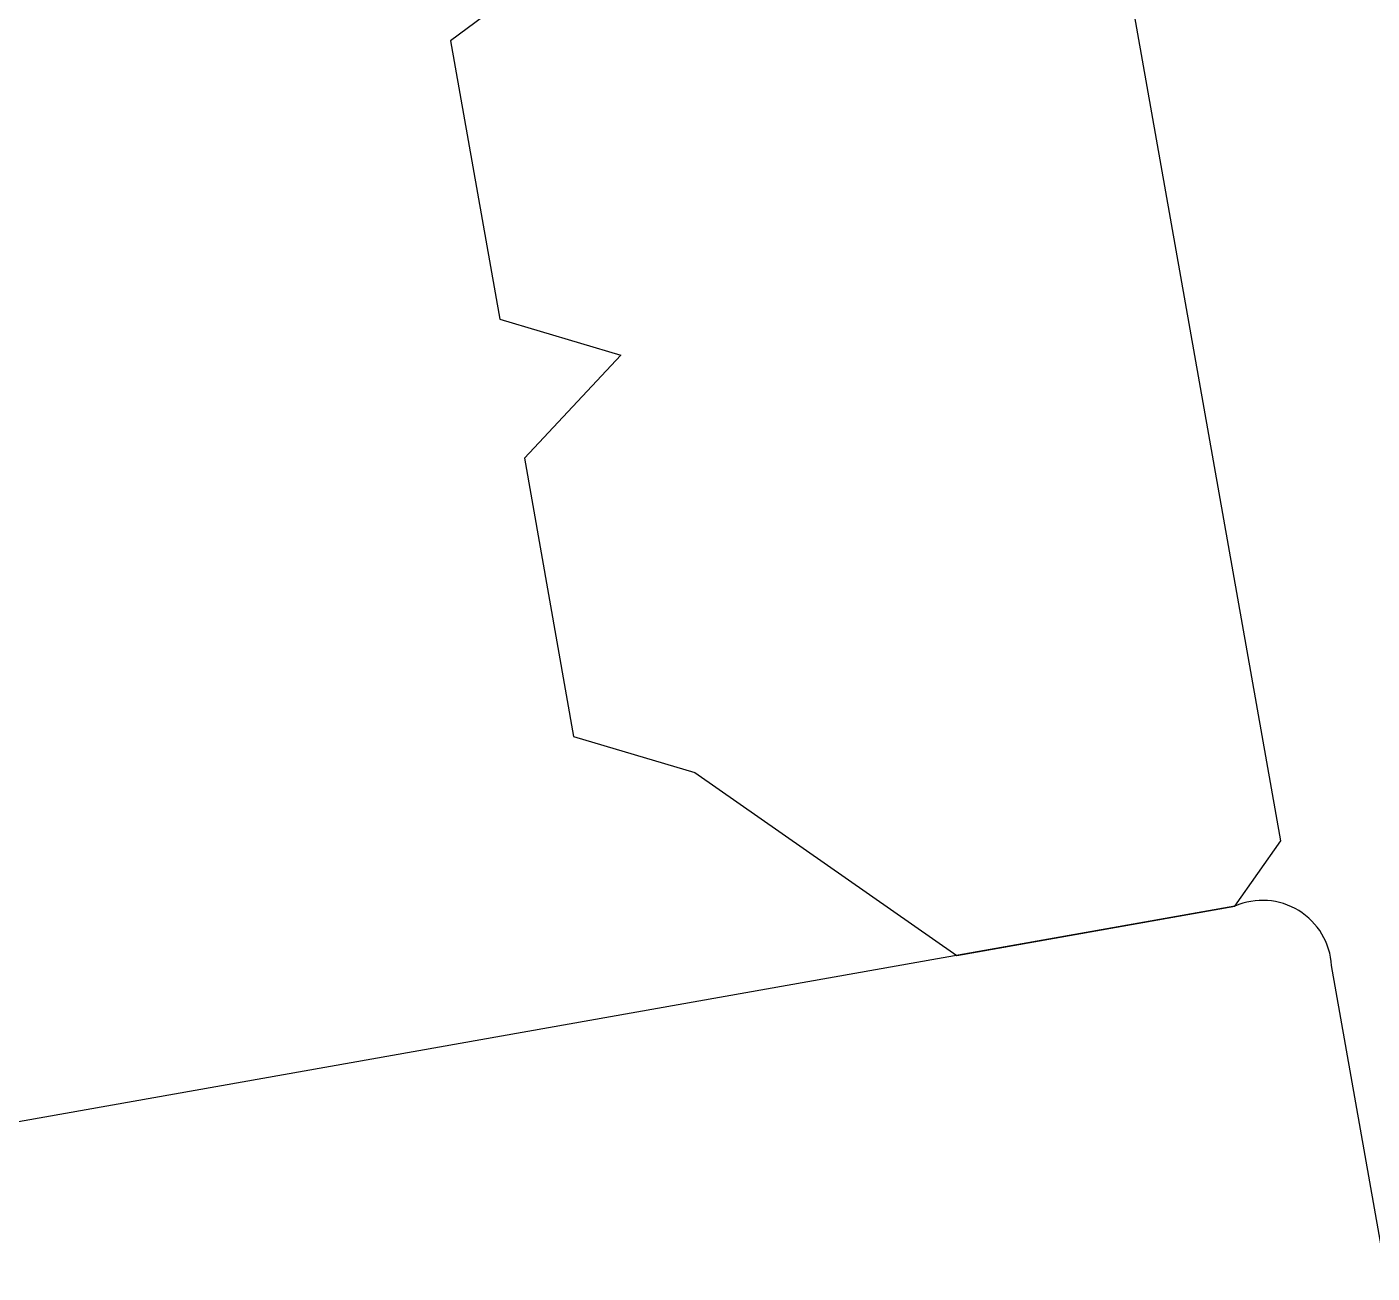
# Model space of a CAD drawing. Header units: millimetres. Extents: x -65527 to 8894748, y -37603 to 223697.
# Drawn here: x -31392.59 to -31386.79, y 101107.51 to 101112.88 of the extents above; entities that cross this region are included whole.
import ezdxf

# ---------------------------------------------------------------- set-up
doc = ezdxf.new("R2010")
doc.units = ezdxf.units.MM
doc.header["$LTSCALE"] = 10
doc.layers.add('Архитектура', color=251, linetype='Continuous')

msp = doc.modelspace()

# ---------------------------------------------------------------- linework, layer by layer
at = {"layer": 'Архитектура', "lineweight": 25, "transparency": 33554684}
msp.add_lwpolyline([(-31390.3289, 101113.1487), (-31390.7666, 101112.8235), (-31390.5538, 101111.623), (-31390.031, 101111.468), (-31390.4475, 101111.0227), (-31390.2347, 101109.8222), (-31389.7119, 101109.6673), (-31388.5813, 101108.8771), (-31387.3808, 101109.0898), (-31387.1832, 101109.3725), (-31392.375, 101138.665)], dxfattribs=at)
msp.add_lwpolyline([(-31390.3289, 101113.1487), (-31390.7666, 101112.8235), (-31390.5538, 101111.623), (-31390.031, 101111.468), (-31390.4475, 101111.0227), (-31390.2347, 101109.8222), (-31389.7119, 101109.6673), (-31388.5813, 101108.8771), (-31387.3808, 101109.0898), (-31387.1832, 101109.3725), (-31392.375, 101138.665)], dxfattribs=at)
msp.add_lwpolyline([(-31390.3289, 101113.1487), (-31390.7666, 101112.8235), (-31390.5538, 101111.623), (-31390.031, 101111.468), (-31390.4475, 101111.0227), (-31390.2347, 101109.8222), (-31389.7119, 101109.6673), (-31388.5813, 101108.8771), (-31387.3808, 101109.0898), (-31387.1832, 101109.3725), (-31392.375, 101138.665)], dxfattribs=at)
msp.add_lwpolyline([(-31390.3289, 101113.1487), (-31390.7666, 101112.8235), (-31390.5538, 101111.623), (-31390.031, 101111.468), (-31390.4475, 101111.0227), (-31390.2347, 101109.8222), (-31389.7119, 101109.6673), (-31388.5813, 101108.8771), (-31387.3808, 101109.0898), (-31387.1832, 101109.3725), (-31392.375, 101138.665)], dxfattribs=at)
msp.add_lwpolyline([(-31390.3289, 101113.1487), (-31390.7666, 101112.8235), (-31390.5538, 101111.623), (-31390.031, 101111.468), (-31390.4475, 101111.0227), (-31390.2347, 101109.8222), (-31389.7119, 101109.6673), (-31388.5813, 101108.8771), (-31387.3808, 101109.0898), (-31387.1832, 101109.3725), (-31392.375, 101138.665)], dxfattribs=at)
msp.add_lwpolyline([(-31390.3289, 101113.1487), (-31390.7666, 101112.8235), (-31390.5538, 101111.623), (-31390.031, 101111.468), (-31390.4475, 101111.0227), (-31390.2347, 101109.8222), (-31389.7119, 101109.6673), (-31388.5813, 101108.8771), (-31387.3808, 101109.0898), (-31387.1832, 101109.3725), (-31392.375, 101138.665)], dxfattribs=at)
msp.add_lwpolyline([(-31390.3289, 101113.1487), (-31390.7666, 101112.8235), (-31390.5538, 101111.623), (-31390.031, 101111.468), (-31390.4475, 101111.0227), (-31390.2347, 101109.8222), (-31389.7119, 101109.6673), (-31388.5813, 101108.8771), (-31387.3808, 101109.0898), (-31387.1832, 101109.3725), (-31392.375, 101138.665)], dxfattribs=at)
msp.add_lwpolyline([(-31390.3289, 101113.1487), (-31390.7666, 101112.8235), (-31390.5538, 101111.623), (-31390.031, 101111.468), (-31390.4475, 101111.0227), (-31390.2347, 101109.8222), (-31389.7119, 101109.6673), (-31388.5813, 101108.8771), (-31387.3808, 101109.0898), (-31387.1832, 101109.3725), (-31392.375, 101138.665)], dxfattribs=at)
msp.add_lwpolyline([(-31390.3289, 101113.1487), (-31390.7666, 101112.8235), (-31390.5538, 101111.623), (-31390.031, 101111.468), (-31390.4475, 101111.0227), (-31390.2347, 101109.8222), (-31389.7119, 101109.6673), (-31388.5813, 101108.8771), (-31387.3808, 101109.0898), (-31387.1832, 101109.3725), (-31392.375, 101138.665)], dxfattribs=at)
msp.add_lwpolyline([(-31390.3289, 101113.1487), (-31390.7666, 101112.8235), (-31390.5538, 101111.623), (-31390.031, 101111.468), (-31390.4475, 101111.0227), (-31390.2347, 101109.8222), (-31389.7119, 101109.6673), (-31388.5813, 101108.8771), (-31387.3808, 101109.0898), (-31387.1832, 101109.3725), (-31392.375, 101138.665)], dxfattribs=at)
msp.add_lwpolyline([(-31390.3289, 101113.1487), (-31390.7666, 101112.8235), (-31390.5538, 101111.623), (-31390.031, 101111.468), (-31390.4475, 101111.0227), (-31390.2347, 101109.8222), (-31389.7119, 101109.6673), (-31388.5813, 101108.8771), (-31387.3808, 101109.0898), (-31387.1832, 101109.3725), (-31392.375, 101138.665)], dxfattribs=at)
msp.add_lwpolyline([(-31390.3289, 101113.1487), (-31390.7666, 101112.8235), (-31390.5538, 101111.623), (-31390.031, 101111.468), (-31390.4475, 101111.0227), (-31390.2347, 101109.8222), (-31389.7119, 101109.6673), (-31388.5813, 101108.8771), (-31387.3808, 101109.0898), (-31387.1832, 101109.3725), (-31392.375, 101138.665)], dxfattribs=at)
msp.add_lwpolyline([(-31390.3289, 101113.1487), (-31390.7666, 101112.8235), (-31390.5538, 101111.623), (-31390.031, 101111.468), (-31390.4475, 101111.0227), (-31390.2347, 101109.8222), (-31389.7119, 101109.6673), (-31388.5813, 101108.8771), (-31387.3808, 101109.0898), (-31387.1832, 101109.3725), (-31392.375, 101138.665)], dxfattribs=at)
msp.add_lwpolyline([(-31390.3289, 101113.1487), (-31390.7666, 101112.8235), (-31390.5538, 101111.623), (-31390.031, 101111.468), (-31390.4475, 101111.0227), (-31390.2347, 101109.8222), (-31389.7119, 101109.6673), (-31388.5813, 101108.8771), (-31387.3808, 101109.0898), (-31387.1832, 101109.3725), (-31392.375, 101138.665)], dxfattribs=at)
msp.add_lwpolyline([(-31390.3289, 101113.1487), (-31390.7666, 101112.8235), (-31390.5538, 101111.623), (-31390.031, 101111.468), (-31390.4475, 101111.0227), (-31390.2347, 101109.8222), (-31389.7119, 101109.6673), (-31388.5813, 101108.8771), (-31387.3808, 101109.0898), (-31387.1832, 101109.3725), (-31392.375, 101138.665)], dxfattribs=at)
msp.add_lwpolyline([(-31390.3289, 101113.1487), (-31390.7666, 101112.8235), (-31390.5538, 101111.623), (-31390.031, 101111.468), (-31390.4475, 101111.0227), (-31390.2347, 101109.8222), (-31389.7119, 101109.6673), (-31388.5813, 101108.8771), (-31387.3808, 101109.0898), (-31387.1832, 101109.3725), (-31392.375, 101138.665)], dxfattribs=at)
msp.add_lwpolyline([(-31390.3289, 101113.1487), (-31390.7666, 101112.8235), (-31390.5538, 101111.623), (-31390.031, 101111.468), (-31390.4475, 101111.0227), (-31390.2347, 101109.8222), (-31389.7119, 101109.6673), (-31388.5813, 101108.8771), (-31387.3808, 101109.0898), (-31387.1832, 101109.3725), (-31392.375, 101138.665)], dxfattribs=at)
msp.add_lwpolyline([(-31390.3289, 101113.1487), (-31390.7666, 101112.8235), (-31390.5538, 101111.623), (-31390.031, 101111.468), (-31390.4475, 101111.0227), (-31390.2347, 101109.8222), (-31389.7119, 101109.6673), (-31388.5813, 101108.8771), (-31387.3808, 101109.0898), (-31387.1832, 101109.3725), (-31392.375, 101138.665)], dxfattribs=at)
msp.add_lwpolyline([(-31390.3289, 101113.1487), (-31390.7666, 101112.8235), (-31390.5538, 101111.623), (-31390.031, 101111.468), (-31390.4475, 101111.0227), (-31390.2347, 101109.8222), (-31389.7119, 101109.6673), (-31388.5813, 101108.8771), (-31387.3808, 101109.0898), (-31387.1832, 101109.3725), (-31392.375, 101138.665)], dxfattribs=at)
msp.add_lwpolyline([(-31390.3289, 101113.1487), (-31390.7666, 101112.8235), (-31390.5538, 101111.623), (-31390.031, 101111.468), (-31390.4475, 101111.0227), (-31390.2347, 101109.8222), (-31389.7119, 101109.6673), (-31388.5813, 101108.8771), (-31387.3808, 101109.0898), (-31387.1832, 101109.3725), (-31392.375, 101138.665)], dxfattribs=at)
msp.add_lwpolyline([(-31390.3289, 101113.1487), (-31390.7666, 101112.8235), (-31390.5538, 101111.623), (-31390.031, 101111.468), (-31390.4475, 101111.0227), (-31390.2347, 101109.8222), (-31389.7119, 101109.6673), (-31388.5813, 101108.8771), (-31387.3808, 101109.0898), (-31387.1832, 101109.3725), (-31392.375, 101138.665)], dxfattribs=at)
msp.add_lwpolyline([(-31390.3289, 101113.1487), (-31390.7666, 101112.8235), (-31390.5538, 101111.623), (-31390.031, 101111.468), (-31390.4475, 101111.0227), (-31390.2347, 101109.8222), (-31389.7119, 101109.6673), (-31388.5813, 101108.8771), (-31387.3808, 101109.0898), (-31387.1832, 101109.3725), (-31392.375, 101138.665)], dxfattribs=at)
msp.add_lwpolyline([(-31390.3289, 101113.1487), (-31390.7666, 101112.8235), (-31390.5538, 101111.623), (-31390.031, 101111.468), (-31390.4475, 101111.0227), (-31390.2347, 101109.8222), (-31389.7119, 101109.6673), (-31388.5813, 101108.8771), (-31387.3808, 101109.0898), (-31387.1832, 101109.3725), (-31392.375, 101138.665)], dxfattribs=at)
msp.add_lwpolyline([(-31390.3289, 101113.1487), (-31390.7666, 101112.8235), (-31390.5538, 101111.623), (-31390.031, 101111.468), (-31390.4475, 101111.0227), (-31390.2347, 101109.8222), (-31389.7119, 101109.6673), (-31388.5813, 101108.8771), (-31387.3808, 101109.0898), (-31387.1832, 101109.3725), (-31392.375, 101138.665)], dxfattribs=at)
msp.add_lwpolyline([(-31390.3289, 101113.1487), (-31390.7666, 101112.8235), (-31390.5538, 101111.623), (-31390.031, 101111.468), (-31390.4475, 101111.0227), (-31390.2347, 101109.8222), (-31389.7119, 101109.6673), (-31388.5813, 101108.8771), (-31387.3808, 101109.0898), (-31387.1832, 101109.3725), (-31392.375, 101138.665)], dxfattribs=at)
msp.add_lwpolyline([(-31390.3289, 101113.1487), (-31390.7666, 101112.8235), (-31390.5538, 101111.623), (-31390.031, 101111.468), (-31390.4475, 101111.0227), (-31390.2347, 101109.8222), (-31389.7119, 101109.6673), (-31388.5813, 101108.8771), (-31387.3808, 101109.0898), (-31387.1832, 101109.3725), (-31392.375, 101138.665)], dxfattribs=at)
msp.add_lwpolyline([(-31390.3289, 101113.1487), (-31390.7666, 101112.8235), (-31390.5538, 101111.623), (-31390.031, 101111.468), (-31390.4475, 101111.0227), (-31390.2347, 101109.8222), (-31389.7119, 101109.6673), (-31388.5813, 101108.8771), (-31387.3808, 101109.0898), (-31387.1832, 101109.3725), (-31392.375, 101138.665)], dxfattribs=at)
msp.add_lwpolyline([(-31390.3289, 101113.1487), (-31390.7666, 101112.8235), (-31390.5538, 101111.623), (-31390.031, 101111.468), (-31390.4475, 101111.0227), (-31390.2347, 101109.8222), (-31389.7119, 101109.6673), (-31388.5813, 101108.8771), (-31387.3808, 101109.0898), (-31387.1832, 101109.3725), (-31392.375, 101138.665)], dxfattribs=at)
msp.add_lwpolyline([(-31390.3289, 101113.1487), (-31390.7666, 101112.8235), (-31390.5538, 101111.623), (-31390.031, 101111.468), (-31390.4475, 101111.0227), (-31390.2347, 101109.8222), (-31389.7119, 101109.6673), (-31388.5813, 101108.8771), (-31387.3808, 101109.0898), (-31387.1832, 101109.3725), (-31392.375, 101138.665)], dxfattribs=at)
msp.add_lwpolyline([(-31390.3289, 101113.1487), (-31390.7666, 101112.8235), (-31390.5538, 101111.623), (-31390.031, 101111.468), (-31390.4475, 101111.0227), (-31390.2347, 101109.8222), (-31389.7119, 101109.6673), (-31388.5813, 101108.8771), (-31387.3808, 101109.0898), (-31387.1832, 101109.3725), (-31392.375, 101138.665)], dxfattribs=at)
msp.add_lwpolyline([(-31390.3289, 101113.1487), (-31390.7666, 101112.8235), (-31390.5538, 101111.623), (-31390.031, 101111.468), (-31390.4475, 101111.0227), (-31390.2347, 101109.8222), (-31389.7119, 101109.6673), (-31388.5813, 101108.8771), (-31387.3808, 101109.0898), (-31387.1832, 101109.3725), (-31392.375, 101138.665)], dxfattribs=at)
msp.add_lwpolyline([(-31390.3289, 101113.1487), (-31390.7666, 101112.8235), (-31390.5538, 101111.623), (-31390.031, 101111.468), (-31390.4475, 101111.0227), (-31390.2347, 101109.8222), (-31389.7119, 101109.6673), (-31388.5813, 101108.8771), (-31387.3808, 101109.0898), (-31387.1832, 101109.3725), (-31392.375, 101138.665)], dxfattribs=at)
msp.add_lwpolyline([(-31390.3289, 101113.1487), (-31390.7666, 101112.8235), (-31390.5538, 101111.623), (-31390.031, 101111.468), (-31390.4475, 101111.0227), (-31390.2347, 101109.8222), (-31389.7119, 101109.6673), (-31388.5813, 101108.8771), (-31387.3808, 101109.0898), (-31387.1832, 101109.3725), (-31392.375, 101138.665)], dxfattribs=at)
msp.add_lwpolyline([(-31390.3289, 101113.1487), (-31390.7666, 101112.8235), (-31390.5538, 101111.623), (-31390.031, 101111.468), (-31390.4475, 101111.0227), (-31390.2347, 101109.8222), (-31389.7119, 101109.6673), (-31388.5813, 101108.8771), (-31387.3808, 101109.0898), (-31387.1832, 101109.3725), (-31392.375, 101138.665)], dxfattribs=at)
msp.add_lwpolyline([(-31390.3289, 101113.1487), (-31390.7666, 101112.8235), (-31390.5538, 101111.623), (-31390.031, 101111.468), (-31390.4475, 101111.0227), (-31390.2347, 101109.8222), (-31389.7119, 101109.6673), (-31388.5813, 101108.8771), (-31387.3808, 101109.0898), (-31387.1832, 101109.3725), (-31392.375, 101138.665)], dxfattribs=at)
msp.add_lwpolyline([(-31390.3289, 101113.1487), (-31390.7666, 101112.8235), (-31390.5538, 101111.623), (-31390.031, 101111.468), (-31390.4475, 101111.0227), (-31390.2347, 101109.8222), (-31389.7119, 101109.6673), (-31388.5813, 101108.8771), (-31387.3808, 101109.0898), (-31387.1832, 101109.3725), (-31392.375, 101138.665)], dxfattribs=at)
msp.add_lwpolyline([(-31390.3289, 101113.1487), (-31390.7666, 101112.8235), (-31390.5538, 101111.623), (-31390.031, 101111.468), (-31390.4475, 101111.0227), (-31390.2347, 101109.8222), (-31389.7119, 101109.6673), (-31388.5813, 101108.8771), (-31387.3808, 101109.0898), (-31387.1832, 101109.3725), (-31392.375, 101138.665)], dxfattribs=at)
msp.add_lwpolyline([(-31390.3289, 101113.1487), (-31390.7666, 101112.8235), (-31390.5538, 101111.623), (-31390.031, 101111.468), (-31390.4475, 101111.0227), (-31390.2347, 101109.8222), (-31389.7119, 101109.6673), (-31388.5813, 101108.8771), (-31387.3808, 101109.0898), (-31387.1832, 101109.3725), (-31392.375, 101138.665)], dxfattribs=at)
msp.add_lwpolyline([(-31390.3289, 101113.1487), (-31390.7666, 101112.8235), (-31390.5538, 101111.623), (-31390.031, 101111.468), (-31390.4475, 101111.0227), (-31390.2347, 101109.8222), (-31389.7119, 101109.6673), (-31388.5813, 101108.8771), (-31387.3808, 101109.0898), (-31387.1832, 101109.3725), (-31392.375, 101138.665)], dxfattribs=at)
msp.add_lwpolyline([(-31390.3289, 101113.1487), (-31390.7666, 101112.8235), (-31390.5538, 101111.623), (-31390.031, 101111.468), (-31390.4475, 101111.0227), (-31390.2347, 101109.8222), (-31389.7119, 101109.6673), (-31388.5813, 101108.8771), (-31387.3808, 101109.0898), (-31387.1832, 101109.3725), (-31392.375, 101138.665)], dxfattribs=at)
msp.add_lwpolyline([(-31390.3289, 101113.1487), (-31390.7666, 101112.8235), (-31390.5538, 101111.623), (-31390.031, 101111.468), (-31390.4475, 101111.0227), (-31390.2347, 101109.8222), (-31389.7119, 101109.6673), (-31388.5813, 101108.8771), (-31387.3808, 101109.0898), (-31387.1832, 101109.3725), (-31392.375, 101138.665)], dxfattribs=at)
msp.add_lwpolyline([(-31390.3289, 101113.1487), (-31390.7666, 101112.8235), (-31390.5538, 101111.623), (-31390.031, 101111.468), (-31390.4475, 101111.0227), (-31390.2347, 101109.8222), (-31389.7119, 101109.6673), (-31388.5813, 101108.8771), (-31387.3808, 101109.0898), (-31387.1832, 101109.3725), (-31392.375, 101138.665)], dxfattribs=at)
msp.add_lwpolyline([(-31390.3289, 101113.1487), (-31390.7666, 101112.8235), (-31390.5538, 101111.623), (-31390.031, 101111.468), (-31390.4475, 101111.0227), (-31390.2347, 101109.8222), (-31389.7119, 101109.6673), (-31388.5813, 101108.8771), (-31387.3808, 101109.0898), (-31387.1832, 101109.3725), (-31392.375, 101138.665)], dxfattribs=at)
msp.add_lwpolyline([(-31390.3289, 101113.1487), (-31390.7666, 101112.8235), (-31390.5538, 101111.623), (-31390.031, 101111.468), (-31390.4475, 101111.0227), (-31390.2347, 101109.8222), (-31389.7119, 101109.6673), (-31388.5813, 101108.8771), (-31387.3808, 101109.0898), (-31387.1832, 101109.3725), (-31392.375, 101138.665)], dxfattribs=at)
msp.add_lwpolyline([(-31390.3289, 101113.1487), (-31390.7666, 101112.8235), (-31390.5538, 101111.623), (-31390.031, 101111.468), (-31390.4475, 101111.0227), (-31390.2347, 101109.8222), (-31389.7119, 101109.6673), (-31388.5813, 101108.8771), (-31387.3808, 101109.0898), (-31387.1832, 101109.3725), (-31392.375, 101138.665)], dxfattribs=at)
msp.add_lwpolyline([(-31390.3289, 101113.1487), (-31390.7666, 101112.8235), (-31390.5538, 101111.623), (-31390.031, 101111.468), (-31390.4475, 101111.0227), (-31390.2347, 101109.8222), (-31389.7119, 101109.6673), (-31388.5813, 101108.8771), (-31387.3808, 101109.0898), (-31387.1832, 101109.3725), (-31392.375, 101138.665)], dxfattribs=at)
msp.add_lwpolyline([(-31390.3289, 101113.1487), (-31390.7666, 101112.8235), (-31390.5538, 101111.623), (-31390.031, 101111.468), (-31390.4475, 101111.0227), (-31390.2347, 101109.8222), (-31389.7119, 101109.6673), (-31388.5813, 101108.8771), (-31387.3808, 101109.0898), (-31387.1832, 101109.3725), (-31392.375, 101138.665)], dxfattribs=at)
msp.add_lwpolyline([(-31390.3289, 101113.1487), (-31390.7666, 101112.8235), (-31390.5538, 101111.623), (-31390.031, 101111.468), (-31390.4475, 101111.0227), (-31390.2347, 101109.8222), (-31389.7119, 101109.6673), (-31388.5813, 101108.8771), (-31387.3808, 101109.0898), (-31387.1832, 101109.3725), (-31392.375, 101138.665)], dxfattribs=at)
msp.add_lwpolyline([(-31390.3289, 101113.1487), (-31390.7666, 101112.8235), (-31390.5538, 101111.623), (-31390.031, 101111.468), (-31390.4475, 101111.0227), (-31390.2347, 101109.8222), (-31389.7119, 101109.6673), (-31388.5813, 101108.8771), (-31387.3808, 101109.0898), (-31387.1832, 101109.3725), (-31392.375, 101138.665)], dxfattribs=at)
msp.add_lwpolyline([(-31390.3289, 101113.1487), (-31390.7666, 101112.8235), (-31390.5538, 101111.623), (-31390.031, 101111.468), (-31390.4475, 101111.0227), (-31390.2347, 101109.8222), (-31389.7119, 101109.6673), (-31388.5813, 101108.8771), (-31387.3808, 101109.0898), (-31387.1832, 101109.3725), (-31392.375, 101138.665)], dxfattribs=at)
msp.add_lwpolyline([(-31390.3289, 101113.1487), (-31390.7666, 101112.8235), (-31390.5538, 101111.623), (-31390.031, 101111.468), (-31390.4475, 101111.0227), (-31390.2347, 101109.8222), (-31389.7119, 101109.6673), (-31388.5813, 101108.8771), (-31387.3808, 101109.0898), (-31387.1832, 101109.3725), (-31392.375, 101138.665)], dxfattribs=at)
msp.add_lwpolyline([(-31390.3289, 101113.1487), (-31390.7666, 101112.8235), (-31390.5538, 101111.623), (-31390.031, 101111.468), (-31390.4475, 101111.0227), (-31390.2347, 101109.8222), (-31389.7119, 101109.6673), (-31388.5813, 101108.8771), (-31387.3808, 101109.0898), (-31387.1832, 101109.3725), (-31392.375, 101138.665)], dxfattribs=at)
msp.add_lwpolyline([(-31390.3289, 101113.1487), (-31390.7666, 101112.8235), (-31390.5538, 101111.623), (-31390.031, 101111.468), (-31390.4475, 101111.0227), (-31390.2347, 101109.8222), (-31389.7119, 101109.6673), (-31388.5813, 101108.8771), (-31387.3808, 101109.0898), (-31387.1832, 101109.3725), (-31392.375, 101138.665)], dxfattribs=at)
msp.add_lwpolyline([(-31390.3289, 101113.1487), (-31390.7666, 101112.8235), (-31390.5538, 101111.623), (-31390.031, 101111.468), (-31390.4475, 101111.0227), (-31390.2347, 101109.8222), (-31389.7119, 101109.6673), (-31388.5813, 101108.8771), (-31387.3808, 101109.0898), (-31387.1832, 101109.3725), (-31392.375, 101138.665)], dxfattribs=at)
msp.add_lwpolyline([(-31390.3289, 101113.1487), (-31390.7666, 101112.8235), (-31390.5538, 101111.623), (-31390.031, 101111.468), (-31390.4475, 101111.0227), (-31390.2347, 101109.8222), (-31389.7119, 101109.6673), (-31388.5813, 101108.8771), (-31387.3808, 101109.0898), (-31387.1832, 101109.3725), (-31392.375, 101138.665)], dxfattribs=at)
msp.add_lwpolyline([(-31390.3289, 101113.1487), (-31390.7666, 101112.8235), (-31390.5538, 101111.623), (-31390.031, 101111.468), (-31390.4475, 101111.0227), (-31390.2347, 101109.8222), (-31389.7119, 101109.6673), (-31388.5813, 101108.8771), (-31387.3808, 101109.0898), (-31387.1832, 101109.3725), (-31392.375, 101138.665)], dxfattribs=at)
msp.add_lwpolyline([(-31390.3289, 101113.1487), (-31390.7666, 101112.8235), (-31390.5538, 101111.623), (-31390.031, 101111.468), (-31390.4475, 101111.0227), (-31390.2347, 101109.8222), (-31389.7119, 101109.6673), (-31388.5813, 101108.8771), (-31387.3808, 101109.0898), (-31387.1832, 101109.3725), (-31392.375, 101138.665)], dxfattribs=at)
msp.add_lwpolyline([(-31390.3289, 101113.1487), (-31390.7666, 101112.8235), (-31390.5538, 101111.623), (-31390.031, 101111.468), (-31390.4475, 101111.0227), (-31390.2347, 101109.8222), (-31389.7119, 101109.6673), (-31388.5813, 101108.8771), (-31387.3808, 101109.0898), (-31387.1832, 101109.3725), (-31392.375, 101138.665)], dxfattribs=at)
msp.add_lwpolyline([(-31390.3289, 101113.1487), (-31390.7666, 101112.8235), (-31390.5538, 101111.623), (-31390.031, 101111.468), (-31390.4475, 101111.0227), (-31390.2347, 101109.8222), (-31389.7119, 101109.6673), (-31388.5813, 101108.8771), (-31387.3808, 101109.0898), (-31387.1832, 101109.3725), (-31392.375, 101138.665)], dxfattribs=at)
msp.add_lwpolyline([(-31390.3289, 101113.1487), (-31390.7666, 101112.8235), (-31390.5538, 101111.623), (-31390.031, 101111.468), (-31390.4475, 101111.0227), (-31390.2347, 101109.8222), (-31389.7119, 101109.6673), (-31388.5813, 101108.8771), (-31387.3808, 101109.0898), (-31387.1832, 101109.3725), (-31392.375, 101138.665)], dxfattribs=at)
msp.add_lwpolyline([(-31390.3289, 101113.1487), (-31390.7666, 101112.8235), (-31390.5538, 101111.623), (-31390.031, 101111.468), (-31390.4475, 101111.0227), (-31390.2347, 101109.8222), (-31389.7119, 101109.6673), (-31388.5813, 101108.8771), (-31387.3808, 101109.0898), (-31387.1832, 101109.3725), (-31392.375, 101138.665)], dxfattribs=at)
msp.add_lwpolyline([(-31390.3289, 101113.1487), (-31390.7666, 101112.8235), (-31390.5538, 101111.623), (-31390.031, 101111.468), (-31390.4475, 101111.0227), (-31390.2347, 101109.8222), (-31389.7119, 101109.6673), (-31388.5813, 101108.8771), (-31387.3808, 101109.0898), (-31387.1832, 101109.3725), (-31392.375, 101138.665)], dxfattribs=at)
msp.add_lwpolyline([(-31390.3289, 101113.1487), (-31390.7666, 101112.8235), (-31390.5538, 101111.623), (-31390.031, 101111.468), (-31390.4475, 101111.0227), (-31390.2347, 101109.8222), (-31389.7119, 101109.6673), (-31388.5813, 101108.8771), (-31387.3808, 101109.0898), (-31387.1832, 101109.3725), (-31392.375, 101138.665)], dxfattribs=at)
msp.add_lwpolyline([(-31390.3289, 101113.1487), (-31390.7666, 101112.8235), (-31390.5538, 101111.623), (-31390.031, 101111.468), (-31390.4475, 101111.0227), (-31390.2347, 101109.8222), (-31389.7119, 101109.6673), (-31388.5813, 101108.8771), (-31387.3808, 101109.0898), (-31387.1832, 101109.3725), (-31392.375, 101138.665)], dxfattribs=at)
msp.add_lwpolyline([(-31390.3289, 101113.1487), (-31390.7666, 101112.8235), (-31390.5538, 101111.623), (-31390.031, 101111.468), (-31390.4475, 101111.0227), (-31390.2347, 101109.8222), (-31389.7119, 101109.6673), (-31388.5813, 101108.8771), (-31387.3808, 101109.0898), (-31387.1832, 101109.3725), (-31392.375, 101138.665)], dxfattribs=at)
msp.add_lwpolyline([(-31390.3289, 101113.1487), (-31390.7666, 101112.8235), (-31390.5538, 101111.623), (-31390.031, 101111.468), (-31390.4475, 101111.0227), (-31390.2347, 101109.8222), (-31389.7119, 101109.6673), (-31388.5813, 101108.8771), (-31387.3808, 101109.0898), (-31387.1832, 101109.3725), (-31392.375, 101138.665)], dxfattribs=at)
msp.add_lwpolyline([(-31390.3289, 101113.1487), (-31390.7666, 101112.8235), (-31390.5538, 101111.623), (-31390.031, 101111.468), (-31390.4475, 101111.0227), (-31390.2347, 101109.8222), (-31389.7119, 101109.6673), (-31388.5813, 101108.8771), (-31387.3808, 101109.0898), (-31387.1832, 101109.3725), (-31392.375, 101138.665)], dxfattribs=at)
msp.add_lwpolyline([(-31390.3289, 101113.1487), (-31390.7666, 101112.8235), (-31390.5538, 101111.623), (-31390.031, 101111.468), (-31390.4475, 101111.0227), (-31390.2347, 101109.8222), (-31389.7119, 101109.6673), (-31388.5813, 101108.8771), (-31387.3808, 101109.0898), (-31387.1832, 101109.3725), (-31392.375, 101138.665)], dxfattribs=at)
msp.add_lwpolyline([(-31390.3289, 101113.1487), (-31390.7666, 101112.8235), (-31390.5538, 101111.623), (-31390.031, 101111.468), (-31390.4475, 101111.0227), (-31390.2347, 101109.8222), (-31389.7119, 101109.6673), (-31388.5813, 101108.8771), (-31387.3808, 101109.0898), (-31387.1832, 101109.3725), (-31392.375, 101138.665)], dxfattribs=at)
msp.add_lwpolyline([(-31390.3289, 101113.1487), (-31390.7666, 101112.8235), (-31390.5538, 101111.623), (-31390.031, 101111.468), (-31390.4475, 101111.0227), (-31390.2347, 101109.8222), (-31389.7119, 101109.6673), (-31388.5813, 101108.8771), (-31387.3808, 101109.0898), (-31387.1832, 101109.3725), (-31392.375, 101138.665)], dxfattribs=at)
msp.add_lwpolyline([(-31390.3289, 101113.1487), (-31390.7666, 101112.8235), (-31390.5538, 101111.623), (-31390.031, 101111.468), (-31390.4475, 101111.0227), (-31390.2347, 101109.8222), (-31389.7119, 101109.6673), (-31388.5813, 101108.8771), (-31387.3808, 101109.0898), (-31387.1832, 101109.3725), (-31392.375, 101138.665)], dxfattribs=at)
msp.add_lwpolyline([(-31390.3289, 101113.1487), (-31390.7666, 101112.8235), (-31390.5538, 101111.623), (-31390.031, 101111.468), (-31390.4475, 101111.0227), (-31390.2347, 101109.8222), (-31389.7119, 101109.6673), (-31388.5813, 101108.8771), (-31387.3808, 101109.0898), (-31387.1832, 101109.3725), (-31392.375, 101138.665)], dxfattribs=at)
msp.add_lwpolyline([(-31390.3289, 101113.1487), (-31390.7666, 101112.8235), (-31390.5538, 101111.623), (-31390.031, 101111.468), (-31390.4475, 101111.0227), (-31390.2347, 101109.8222), (-31389.7119, 101109.6673), (-31388.5813, 101108.8771), (-31387.3808, 101109.0898), (-31387.1832, 101109.3725), (-31392.375, 101138.665)], dxfattribs=at)
msp.add_lwpolyline([(-31390.3289, 101113.1487), (-31390.7666, 101112.8235), (-31390.5538, 101111.623), (-31390.031, 101111.468), (-31390.4475, 101111.0227), (-31390.2347, 101109.8222), (-31389.7119, 101109.6673), (-31388.5813, 101108.8771), (-31387.3808, 101109.0898), (-31387.1832, 101109.3725), (-31392.375, 101138.665)], dxfattribs=at)
msp.add_lwpolyline([(-31390.3289, 101113.1487), (-31390.7666, 101112.8235), (-31390.5538, 101111.623), (-31390.031, 101111.468), (-31390.4475, 101111.0227), (-31390.2347, 101109.8222), (-31389.7119, 101109.6673), (-31388.5813, 101108.8771), (-31387.3808, 101109.0898), (-31387.1832, 101109.3725), (-31392.375, 101138.665)], dxfattribs=at)
msp.add_lwpolyline([(-31390.3289, 101113.1487), (-31390.7666, 101112.8235), (-31390.5538, 101111.623), (-31390.031, 101111.468), (-31390.4475, 101111.0227), (-31390.2347, 101109.8222), (-31389.7119, 101109.6673), (-31388.5813, 101108.8771), (-31387.3808, 101109.0898), (-31387.1832, 101109.3725), (-31392.375, 101138.665)], dxfattribs=at)
msp.add_lwpolyline([(-31390.3289, 101113.1487), (-31390.7666, 101112.8235), (-31390.5538, 101111.623), (-31390.031, 101111.468), (-31390.4475, 101111.0227), (-31390.2347, 101109.8222), (-31389.7119, 101109.6673), (-31388.5813, 101108.8771), (-31387.3808, 101109.0898), (-31387.1832, 101109.3725), (-31392.375, 101138.665)], dxfattribs=at)
msp.add_lwpolyline([(-31390.3289, 101113.1487), (-31390.7666, 101112.8235), (-31390.5538, 101111.623), (-31390.031, 101111.468), (-31390.4475, 101111.0227), (-31390.2347, 101109.8222), (-31389.7119, 101109.6673), (-31388.5813, 101108.8771), (-31387.3808, 101109.0898), (-31387.1832, 101109.3725), (-31392.375, 101138.665)], dxfattribs=at)
msp.add_lwpolyline([(-31390.3289, 101113.1487), (-31390.7666, 101112.8235), (-31390.5538, 101111.623), (-31390.031, 101111.468), (-31390.4475, 101111.0227), (-31390.2347, 101109.8222), (-31389.7119, 101109.6673), (-31388.5813, 101108.8771), (-31387.3808, 101109.0898), (-31387.1832, 101109.3725), (-31392.375, 101138.665)], dxfattribs=at)
msp.add_lwpolyline([(-31390.3289, 101113.1487), (-31390.7666, 101112.8235), (-31390.5538, 101111.623), (-31390.031, 101111.468), (-31390.4475, 101111.0227), (-31390.2347, 101109.8222), (-31389.7119, 101109.6673), (-31388.5813, 101108.8771), (-31387.3808, 101109.0898), (-31387.1832, 101109.3725), (-31392.375, 101138.665)], dxfattribs=at)
msp.add_lwpolyline([(-31390.3289, 101113.1487), (-31390.7666, 101112.8235), (-31390.5538, 101111.623), (-31390.031, 101111.468), (-31390.4475, 101111.0227), (-31390.2347, 101109.8222), (-31389.7119, 101109.6673), (-31388.5813, 101108.8771), (-31387.3808, 101109.0898), (-31387.1832, 101109.3725), (-31392.375, 101138.665)], dxfattribs=at)
msp.add_lwpolyline([(-31390.3289, 101113.1487), (-31390.7666, 101112.8235), (-31390.5538, 101111.623), (-31390.031, 101111.468), (-31390.4475, 101111.0227), (-31390.2347, 101109.8222), (-31389.7119, 101109.6673), (-31388.5813, 101108.8771), (-31387.3808, 101109.0898), (-31387.1832, 101109.3725), (-31392.375, 101138.665)], dxfattribs=at)
msp.add_lwpolyline([(-31390.3289, 101113.1487), (-31390.7666, 101112.8235), (-31390.5538, 101111.623), (-31390.031, 101111.468), (-31390.4475, 101111.0227), (-31390.2347, 101109.8222), (-31389.7119, 101109.6673), (-31388.5813, 101108.8771), (-31387.3808, 101109.0898), (-31387.1832, 101109.3725), (-31392.375, 101138.665)], dxfattribs=at)
msp.add_lwpolyline([(-31390.3289, 101113.1487), (-31390.7666, 101112.8235), (-31390.5538, 101111.623), (-31390.031, 101111.468), (-31390.4475, 101111.0227), (-31390.2347, 101109.8222), (-31389.7119, 101109.6673), (-31388.5813, 101108.8771), (-31387.3808, 101109.0898), (-31387.1832, 101109.3725), (-31392.375, 101138.665)], dxfattribs=at)
msp.add_lwpolyline([(-31381.1795, 101076.1972), (-31386.9639, 101108.8334, 0.523933), (-31387.3808, 101109.0898), (-31388.4612, 101108.8983), (-31395.5442, 101107.643), (-31396.6247, 101107.4515, 0.523933), (-31396.9281, 101107.0674), (-31391.1438, 101074.4312, 0.414326)], format="xyb", dxfattribs=at)
msp.add_lwpolyline([(-31381.1795, 101076.1972), (-31386.9639, 101108.8334, 0.523933), (-31387.3808, 101109.0898), (-31388.4612, 101108.8983), (-31395.5442, 101107.643), (-31396.6247, 101107.4515, 0.523933), (-31396.9281, 101107.0674), (-31391.1438, 101074.4312, 0.414326)], format="xyb", dxfattribs=at)
msp.add_lwpolyline([(-31381.1795, 101076.1972), (-31386.9639, 101108.8334, 0.523933), (-31387.3808, 101109.0898), (-31388.4612, 101108.8983), (-31395.5442, 101107.643), (-31396.6247, 101107.4515, 0.523933), (-31396.9281, 101107.0674), (-31391.1438, 101074.4312, 0.414326)], format="xyb", dxfattribs=at)
msp.add_lwpolyline([(-31381.1795, 101076.1972), (-31386.9639, 101108.8334, 0.523933), (-31387.3808, 101109.0898), (-31388.4612, 101108.8983), (-31395.5442, 101107.643), (-31396.6247, 101107.4515, 0.523933), (-31396.9281, 101107.0674), (-31391.1438, 101074.4312, 0.414326)], format="xyb", dxfattribs=at)
msp.add_lwpolyline([(-31381.1795, 101076.1972), (-31386.9639, 101108.8334, 0.523933), (-31387.3808, 101109.0898), (-31388.4612, 101108.8983), (-31395.5442, 101107.643), (-31396.6247, 101107.4515, 0.523933), (-31396.9281, 101107.0674), (-31391.1438, 101074.4312, 0.414326)], format="xyb", dxfattribs=at)
msp.add_lwpolyline([(-31381.1795, 101076.1972), (-31386.9639, 101108.8334, 0.523933), (-31387.3808, 101109.0898), (-31388.4612, 101108.8983), (-31395.5442, 101107.643), (-31396.6247, 101107.4515, 0.523933), (-31396.9281, 101107.0674), (-31391.1438, 101074.4312, 0.414326)], format="xyb", dxfattribs=at)
msp.add_lwpolyline([(-31381.1795, 101076.1972), (-31386.9639, 101108.8334, 0.523933), (-31387.3808, 101109.0898), (-31388.4612, 101108.8983), (-31395.5442, 101107.643), (-31396.6247, 101107.4515, 0.523933), (-31396.9281, 101107.0674), (-31391.1438, 101074.4312, 0.414326)], format="xyb", dxfattribs=at)
msp.add_lwpolyline([(-31381.1795, 101076.1972), (-31386.9639, 101108.8334, 0.523933), (-31387.3808, 101109.0898), (-31388.4612, 101108.8983), (-31395.5442, 101107.643), (-31396.6247, 101107.4515, 0.523933), (-31396.9281, 101107.0674), (-31391.1438, 101074.4312, 0.414326)], format="xyb", dxfattribs=at)
msp.add_lwpolyline([(-31381.1795, 101076.1972), (-31386.9639, 101108.8334, 0.523933), (-31387.3808, 101109.0898), (-31388.4612, 101108.8983), (-31395.5442, 101107.643), (-31396.6247, 101107.4515, 0.523933), (-31396.9281, 101107.0674), (-31391.1438, 101074.4312, 0.414326)], format="xyb", dxfattribs=at)
msp.add_lwpolyline([(-31381.1795, 101076.1972), (-31386.9639, 101108.8334, 0.523933), (-31387.3808, 101109.0898), (-31388.4612, 101108.8983), (-31395.5442, 101107.643), (-31396.6247, 101107.4515, 0.523933), (-31396.9281, 101107.0674), (-31391.1438, 101074.4312, 0.414326)], format="xyb", dxfattribs=at)
msp.add_lwpolyline([(-31381.1795, 101076.1972), (-31386.9639, 101108.8334, 0.523933), (-31387.3808, 101109.0898), (-31388.4612, 101108.8983), (-31395.5442, 101107.643), (-31396.6247, 101107.4515, 0.523933), (-31396.9281, 101107.0674), (-31391.1438, 101074.4312, 0.414326)], format="xyb", dxfattribs=at)
msp.add_lwpolyline([(-31381.1795, 101076.1972), (-31386.9639, 101108.8334, 0.523933), (-31387.3808, 101109.0898), (-31388.4612, 101108.8983), (-31395.5442, 101107.643), (-31396.6247, 101107.4515, 0.523933), (-31396.9281, 101107.0674), (-31391.1438, 101074.4312, 0.414326)], format="xyb", dxfattribs=at)
msp.add_lwpolyline([(-31381.1795, 101076.1972), (-31386.9639, 101108.8334, 0.523933), (-31387.3808, 101109.0898), (-31388.4612, 101108.8983), (-31395.5442, 101107.643), (-31396.6247, 101107.4515, 0.523933), (-31396.9281, 101107.0674), (-31391.1438, 101074.4312, 0.414326)], format="xyb", dxfattribs=at)
msp.add_lwpolyline([(-31381.1795, 101076.1972), (-31386.9639, 101108.8334, 0.523933), (-31387.3808, 101109.0898), (-31388.4612, 101108.8983), (-31395.5442, 101107.643), (-31396.6247, 101107.4515, 0.523933), (-31396.9281, 101107.0674), (-31391.1438, 101074.4312, 0.414326)], format="xyb", dxfattribs=at)
msp.add_lwpolyline([(-31381.1795, 101076.1972), (-31386.9639, 101108.8334, 0.523933), (-31387.3808, 101109.0898), (-31388.4612, 101108.8983), (-31395.5442, 101107.643), (-31396.6247, 101107.4515, 0.523933), (-31396.9281, 101107.0674), (-31391.1438, 101074.4312, 0.414326)], format="xyb", dxfattribs=at)
msp.add_lwpolyline([(-31381.1795, 101076.1972), (-31386.9639, 101108.8334, 0.523933), (-31387.3808, 101109.0898), (-31388.4612, 101108.8983), (-31395.5442, 101107.643), (-31396.6247, 101107.4515, 0.523933), (-31396.9281, 101107.0674), (-31391.1438, 101074.4312, 0.414326)], format="xyb", dxfattribs=at)
msp.add_lwpolyline([(-31381.1795, 101076.1972), (-31386.9639, 101108.8334, 0.523933), (-31387.3808, 101109.0898), (-31388.4612, 101108.8983), (-31395.5442, 101107.643), (-31396.6247, 101107.4515, 0.523933), (-31396.9281, 101107.0674), (-31391.1438, 101074.4312, 0.414326)], format="xyb", dxfattribs=at)
msp.add_lwpolyline([(-31381.1795, 101076.1972), (-31386.9639, 101108.8334, 0.523933), (-31387.3808, 101109.0898), (-31388.4612, 101108.8983), (-31395.5442, 101107.643), (-31396.6247, 101107.4515, 0.523933), (-31396.9281, 101107.0674), (-31391.1438, 101074.4312, 0.414326)], format="xyb", dxfattribs=at)
msp.add_lwpolyline([(-31381.1795, 101076.1972), (-31386.9639, 101108.8334, 0.523933), (-31387.3808, 101109.0898), (-31388.4612, 101108.8983), (-31395.5442, 101107.643), (-31396.6247, 101107.4515, 0.523933), (-31396.9281, 101107.0674), (-31391.1438, 101074.4312, 0.414326)], format="xyb", dxfattribs=at)
msp.add_lwpolyline([(-31381.1795, 101076.1972), (-31386.9639, 101108.8334, 0.523933), (-31387.3808, 101109.0898), (-31388.4612, 101108.8983), (-31395.5442, 101107.643), (-31396.6247, 101107.4515, 0.523933), (-31396.9281, 101107.0674), (-31391.1438, 101074.4312, 0.414326)], format="xyb", dxfattribs=at)
msp.add_lwpolyline([(-31381.1795, 101076.1972), (-31386.9639, 101108.8334, 0.523933), (-31387.3808, 101109.0898), (-31388.4612, 101108.8983), (-31395.5442, 101107.643), (-31396.6247, 101107.4515, 0.523933), (-31396.9281, 101107.0674), (-31391.1438, 101074.4312, 0.414326)], format="xyb", dxfattribs=at)
msp.add_lwpolyline([(-31381.1795, 101076.1972), (-31386.9639, 101108.8334, 0.523933), (-31387.3808, 101109.0898), (-31388.4612, 101108.8983), (-31395.5442, 101107.643), (-31396.6247, 101107.4515, 0.523933), (-31396.9281, 101107.0674), (-31391.1438, 101074.4312, 0.414326)], format="xyb", dxfattribs=at)
msp.add_lwpolyline([(-31381.1795, 101076.1972), (-31386.9639, 101108.8334, 0.523933), (-31387.3808, 101109.0898), (-31388.4612, 101108.8983), (-31395.5442, 101107.643), (-31396.6247, 101107.4515, 0.523933), (-31396.9281, 101107.0674), (-31391.1438, 101074.4312, 0.414326)], format="xyb", dxfattribs=at)
msp.add_lwpolyline([(-31381.1795, 101076.1972), (-31386.9639, 101108.8334, 0.523933), (-31387.3808, 101109.0898), (-31388.4612, 101108.8983), (-31395.5442, 101107.643), (-31396.6247, 101107.4515, 0.523933), (-31396.9281, 101107.0674), (-31391.1438, 101074.4312, 0.414326)], format="xyb", dxfattribs=at)
msp.add_lwpolyline([(-31381.1795, 101076.1972), (-31386.9639, 101108.8334, 0.523933), (-31387.3808, 101109.0898), (-31388.4612, 101108.8983), (-31395.5442, 101107.643), (-31396.6247, 101107.4515, 0.523933), (-31396.9281, 101107.0674), (-31391.1438, 101074.4312, 0.414326)], format="xyb", dxfattribs=at)
msp.add_lwpolyline([(-31381.1795, 101076.1972), (-31386.9639, 101108.8334, 0.523933), (-31387.3808, 101109.0898), (-31388.4612, 101108.8983), (-31395.5442, 101107.643), (-31396.6247, 101107.4515, 0.523933), (-31396.9281, 101107.0674), (-31391.1438, 101074.4312, 0.414326)], format="xyb", dxfattribs=at)
msp.add_lwpolyline([(-31381.1795, 101076.1972), (-31386.9639, 101108.8334, 0.523933), (-31387.3808, 101109.0898), (-31388.4612, 101108.8983), (-31395.5442, 101107.643), (-31396.6247, 101107.4515, 0.523933), (-31396.9281, 101107.0674), (-31391.1438, 101074.4312, 0.414326)], format="xyb", dxfattribs=at)
msp.add_lwpolyline([(-31381.1795, 101076.1972), (-31386.9639, 101108.8334, 0.523933), (-31387.3808, 101109.0898), (-31388.4612, 101108.8983), (-31395.5442, 101107.643), (-31396.6247, 101107.4515, 0.523933), (-31396.9281, 101107.0674), (-31391.1438, 101074.4312, 0.414326)], format="xyb", dxfattribs=at)
msp.add_lwpolyline([(-31381.1795, 101076.1972), (-31386.9639, 101108.8334, 0.523933), (-31387.3808, 101109.0898), (-31388.4612, 101108.8983), (-31395.5442, 101107.643), (-31396.6247, 101107.4515, 0.523933), (-31396.9281, 101107.0674), (-31391.1438, 101074.4312, 0.414326)], format="xyb", dxfattribs=at)
msp.add_lwpolyline([(-31381.1795, 101076.1972), (-31386.9639, 101108.8334, 0.523933), (-31387.3808, 101109.0898), (-31388.4612, 101108.8983), (-31395.5442, 101107.643), (-31396.6247, 101107.4515, 0.523933), (-31396.9281, 101107.0674), (-31391.1438, 101074.4312, 0.414326)], format="xyb", dxfattribs=at)
msp.add_lwpolyline([(-31381.1795, 101076.1972), (-31386.9639, 101108.8334, 0.523933), (-31387.3808, 101109.0898), (-31388.4612, 101108.8983), (-31395.5442, 101107.643), (-31396.6247, 101107.4515, 0.523933), (-31396.9281, 101107.0674), (-31391.1438, 101074.4312, 0.414326)], format="xyb", dxfattribs=at)
msp.add_lwpolyline([(-31381.1795, 101076.1972), (-31386.9639, 101108.8334, 0.523933), (-31387.3808, 101109.0898), (-31388.4612, 101108.8983), (-31395.5442, 101107.643), (-31396.6247, 101107.4515, 0.523933), (-31396.9281, 101107.0674), (-31391.1438, 101074.4312, 0.414326)], format="xyb", dxfattribs=at)
msp.add_lwpolyline([(-31381.1795, 101076.1972), (-31386.9639, 101108.8334, 0.523933), (-31387.3808, 101109.0898), (-31388.4612, 101108.8983), (-31395.5442, 101107.643), (-31396.6247, 101107.4515, 0.523933), (-31396.9281, 101107.0674), (-31391.1438, 101074.4312, 0.414326)], format="xyb", dxfattribs=at)
msp.add_lwpolyline([(-31381.1795, 101076.1972), (-31386.9639, 101108.8334, 0.523933), (-31387.3808, 101109.0898), (-31388.4612, 101108.8983), (-31395.5442, 101107.643), (-31396.6247, 101107.4515, 0.523933), (-31396.9281, 101107.0674), (-31391.1438, 101074.4312, 0.414326)], format="xyb", dxfattribs=at)
msp.add_lwpolyline([(-31381.1795, 101076.1972), (-31386.9639, 101108.8334, 0.523933), (-31387.3808, 101109.0898), (-31388.4612, 101108.8983), (-31395.5442, 101107.643), (-31396.6247, 101107.4515, 0.523933), (-31396.9281, 101107.0674), (-31391.1438, 101074.4312, 0.414326)], format="xyb", dxfattribs=at)
msp.add_lwpolyline([(-31381.1795, 101076.1972), (-31386.9639, 101108.8334, 0.523933), (-31387.3808, 101109.0898), (-31388.4612, 101108.8983), (-31395.5442, 101107.643), (-31396.6247, 101107.4515, 0.523933), (-31396.9281, 101107.0674), (-31391.1438, 101074.4312, 0.414326)], format="xyb", dxfattribs=at)
msp.add_lwpolyline([(-31381.1795, 101076.1972), (-31386.9639, 101108.8334, 0.523933), (-31387.3808, 101109.0898), (-31388.4612, 101108.8983), (-31395.5442, 101107.643), (-31396.6247, 101107.4515, 0.523933), (-31396.9281, 101107.0674), (-31391.1438, 101074.4312, 0.414326)], format="xyb", dxfattribs=at)
msp.add_lwpolyline([(-31381.1795, 101076.1972), (-31386.9639, 101108.8334, 0.523933), (-31387.3808, 101109.0898), (-31388.4612, 101108.8983), (-31395.5442, 101107.643), (-31396.6247, 101107.4515, 0.523933), (-31396.9281, 101107.0674), (-31391.1438, 101074.4312, 0.414326)], format="xyb", dxfattribs=at)
msp.add_lwpolyline([(-31381.1795, 101076.1972), (-31386.9639, 101108.8334, 0.523933), (-31387.3808, 101109.0898), (-31388.4612, 101108.8983), (-31395.5442, 101107.643), (-31396.6247, 101107.4515, 0.523933), (-31396.9281, 101107.0674), (-31391.1438, 101074.4312, 0.414326)], format="xyb", dxfattribs=at)
msp.add_lwpolyline([(-31381.1795, 101076.1972), (-31386.9639, 101108.8334, 0.523933), (-31387.3808, 101109.0898), (-31388.4612, 101108.8983), (-31395.5442, 101107.643), (-31396.6247, 101107.4515, 0.523933), (-31396.9281, 101107.0674), (-31391.1438, 101074.4312, 0.414326)], format="xyb", dxfattribs=at)
msp.add_lwpolyline([(-31381.1795, 101076.1972), (-31386.9639, 101108.8334, 0.523933), (-31387.3808, 101109.0898), (-31388.4612, 101108.8983), (-31395.5442, 101107.643), (-31396.6247, 101107.4515, 0.523933), (-31396.9281, 101107.0674), (-31391.1438, 101074.4312, 0.414326)], format="xyb", dxfattribs=at)
msp.add_lwpolyline([(-31381.1795, 101076.1972), (-31386.9639, 101108.8334, 0.523933), (-31387.3808, 101109.0898), (-31388.4612, 101108.8983), (-31395.5442, 101107.643), (-31396.6247, 101107.4515, 0.523933), (-31396.9281, 101107.0674), (-31391.1438, 101074.4312, 0.414326)], format="xyb", dxfattribs=at)
msp.add_lwpolyline([(-31381.1795, 101076.1972), (-31386.9639, 101108.8334, 0.523933), (-31387.3808, 101109.0898), (-31388.4612, 101108.8983), (-31395.5442, 101107.643), (-31396.6247, 101107.4515, 0.523933), (-31396.9281, 101107.0674), (-31391.1438, 101074.4312, 0.414326)], format="xyb", dxfattribs=at)
msp.add_lwpolyline([(-31381.1795, 101076.1972), (-31386.9639, 101108.8334, 0.523933), (-31387.3808, 101109.0898), (-31388.4612, 101108.8983), (-31395.5442, 101107.643), (-31396.6247, 101107.4515, 0.523933), (-31396.9281, 101107.0674), (-31391.1438, 101074.4312, 0.414326)], format="xyb", dxfattribs=at)
msp.add_lwpolyline([(-31381.1795, 101076.1972), (-31386.9639, 101108.8334, 0.523933), (-31387.3808, 101109.0898), (-31388.4612, 101108.8983), (-31395.5442, 101107.643), (-31396.6247, 101107.4515, 0.523933), (-31396.9281, 101107.0674), (-31391.1438, 101074.4312, 0.414326)], format="xyb", dxfattribs=at)
msp.add_lwpolyline([(-31381.1795, 101076.1972), (-31386.9639, 101108.8334, 0.523933), (-31387.3808, 101109.0898), (-31388.4612, 101108.8983), (-31395.5442, 101107.643), (-31396.6247, 101107.4515, 0.523933), (-31396.9281, 101107.0674), (-31391.1438, 101074.4312, 0.414326)], format="xyb", dxfattribs=at)
msp.add_lwpolyline([(-31381.1795, 101076.1972), (-31386.9639, 101108.8334, 0.523933), (-31387.3808, 101109.0898), (-31388.4612, 101108.8983), (-31395.5442, 101107.643), (-31396.6247, 101107.4515, 0.523933), (-31396.9281, 101107.0674), (-31391.1438, 101074.4312, 0.414326)], format="xyb", dxfattribs=at)
msp.add_lwpolyline([(-31381.1795, 101076.1972), (-31386.9639, 101108.8334, 0.523933), (-31387.3808, 101109.0898), (-31388.4612, 101108.8983), (-31395.5442, 101107.643), (-31396.6247, 101107.4515, 0.523933), (-31396.9281, 101107.0674), (-31391.1438, 101074.4312, 0.414326)], format="xyb", dxfattribs=at)
msp.add_lwpolyline([(-31381.1795, 101076.1972), (-31386.9639, 101108.8334, 0.523933), (-31387.3808, 101109.0898), (-31388.4612, 101108.8983), (-31395.5442, 101107.643), (-31396.6247, 101107.4515, 0.523933), (-31396.9281, 101107.0674), (-31391.1438, 101074.4312, 0.414326)], format="xyb", dxfattribs=at)
msp.add_lwpolyline([(-31381.1795, 101076.1972), (-31386.9639, 101108.8334, 0.523933), (-31387.3808, 101109.0898), (-31388.4612, 101108.8983), (-31395.5442, 101107.643), (-31396.6247, 101107.4515, 0.523933), (-31396.9281, 101107.0674), (-31391.1438, 101074.4312, 0.414326)], format="xyb", dxfattribs=at)
msp.add_lwpolyline([(-31381.1795, 101076.1972), (-31386.9639, 101108.8334, 0.523933), (-31387.3808, 101109.0898), (-31388.4612, 101108.8983), (-31395.5442, 101107.643), (-31396.6247, 101107.4515, 0.523933), (-31396.9281, 101107.0674), (-31391.1438, 101074.4312, 0.414326)], format="xyb", dxfattribs=at)
msp.add_lwpolyline([(-31381.1795, 101076.1972), (-31386.9639, 101108.8334, 0.523933), (-31387.3808, 101109.0898), (-31388.4612, 101108.8983), (-31395.5442, 101107.643), (-31396.6247, 101107.4515, 0.523933), (-31396.9281, 101107.0674), (-31391.1438, 101074.4312, 0.414326)], format="xyb", dxfattribs=at)
msp.add_lwpolyline([(-31381.1795, 101076.1972), (-31386.9639, 101108.8334, 0.523933), (-31387.3808, 101109.0898), (-31388.4612, 101108.8983), (-31395.5442, 101107.643), (-31396.6247, 101107.4515, 0.523933), (-31396.9281, 101107.0674), (-31391.1438, 101074.4312, 0.414326)], format="xyb", dxfattribs=at)
msp.add_lwpolyline([(-31381.1795, 101076.1972), (-31386.9639, 101108.8334, 0.523933), (-31387.3808, 101109.0898), (-31388.4612, 101108.8983), (-31395.5442, 101107.643), (-31396.6247, 101107.4515, 0.523933), (-31396.9281, 101107.0674), (-31391.1438, 101074.4312, 0.414326)], format="xyb", dxfattribs=at)
msp.add_lwpolyline([(-31381.1795, 101076.1972), (-31386.9639, 101108.8334, 0.523933), (-31387.3808, 101109.0898), (-31388.4612, 101108.8983), (-31395.5442, 101107.643), (-31396.6247, 101107.4515, 0.523933), (-31396.9281, 101107.0674), (-31391.1438, 101074.4312, 0.414326)], format="xyb", dxfattribs=at)
msp.add_lwpolyline([(-31381.1795, 101076.1972), (-31386.9639, 101108.8334, 0.523933), (-31387.3808, 101109.0898), (-31388.4612, 101108.8983), (-31395.5442, 101107.643), (-31396.6247, 101107.4515, 0.523933), (-31396.9281, 101107.0674), (-31391.1438, 101074.4312, 0.414326)], format="xyb", dxfattribs=at)
msp.add_lwpolyline([(-31381.1795, 101076.1972), (-31386.9639, 101108.8334, 0.523933), (-31387.3808, 101109.0898), (-31388.4612, 101108.8983), (-31395.5442, 101107.643), (-31396.6247, 101107.4515, 0.523933), (-31396.9281, 101107.0674), (-31391.1438, 101074.4312, 0.414326)], format="xyb", dxfattribs=at)
msp.add_lwpolyline([(-31381.1795, 101076.1972), (-31386.9639, 101108.8334, 0.523933), (-31387.3808, 101109.0898), (-31388.4612, 101108.8983), (-31395.5442, 101107.643), (-31396.6247, 101107.4515, 0.523933), (-31396.9281, 101107.0674), (-31391.1438, 101074.4312, 0.414326)], format="xyb", dxfattribs=at)
msp.add_lwpolyline([(-31381.1795, 101076.1972), (-31386.9639, 101108.8334, 0.523933), (-31387.3808, 101109.0898), (-31388.4612, 101108.8983), (-31395.5442, 101107.643), (-31396.6247, 101107.4515, 0.523933), (-31396.9281, 101107.0674), (-31391.1438, 101074.4312, 0.414326)], format="xyb", dxfattribs=at)
msp.add_lwpolyline([(-31381.1795, 101076.1972), (-31386.9639, 101108.8334, 0.523933), (-31387.3808, 101109.0898), (-31388.4612, 101108.8983), (-31395.5442, 101107.643), (-31396.6247, 101107.4515, 0.523933), (-31396.9281, 101107.0674), (-31391.1438, 101074.4312, 0.414326)], format="xyb", dxfattribs=at)
msp.add_lwpolyline([(-31381.1795, 101076.1972), (-31386.9639, 101108.8334, 0.523933), (-31387.3808, 101109.0898), (-31388.4612, 101108.8983), (-31395.5442, 101107.643), (-31396.6247, 101107.4515, 0.523933), (-31396.9281, 101107.0674), (-31391.1438, 101074.4312, 0.414326)], format="xyb", dxfattribs=at)
msp.add_lwpolyline([(-31381.1795, 101076.1972), (-31386.9639, 101108.8334, 0.523933), (-31387.3808, 101109.0898), (-31388.4612, 101108.8983), (-31395.5442, 101107.643), (-31396.6247, 101107.4515, 0.523933), (-31396.9281, 101107.0674), (-31391.1438, 101074.4312, 0.414326)], format="xyb", dxfattribs=at)
msp.add_lwpolyline([(-31381.1795, 101076.1972), (-31386.9639, 101108.8334, 0.523933), (-31387.3808, 101109.0898), (-31388.4612, 101108.8983), (-31395.5442, 101107.643), (-31396.6247, 101107.4515, 0.523933), (-31396.9281, 101107.0674), (-31391.1438, 101074.4312, 0.414326)], format="xyb", dxfattribs=at)
msp.add_lwpolyline([(-31381.1795, 101076.1972), (-31386.9639, 101108.8334, 0.523933), (-31387.3808, 101109.0898), (-31388.4612, 101108.8983), (-31395.5442, 101107.643), (-31396.6247, 101107.4515, 0.523933), (-31396.9281, 101107.0674), (-31391.1438, 101074.4312, 0.414326)], format="xyb", dxfattribs=at)
msp.add_lwpolyline([(-31381.1795, 101076.1972), (-31386.9639, 101108.8334, 0.523933), (-31387.3808, 101109.0898), (-31388.4612, 101108.8983), (-31395.5442, 101107.643), (-31396.6247, 101107.4515, 0.523933), (-31396.9281, 101107.0674), (-31391.1438, 101074.4312, 0.414326)], format="xyb", dxfattribs=at)
msp.add_lwpolyline([(-31381.1795, 101076.1972), (-31386.9639, 101108.8334, 0.523933), (-31387.3808, 101109.0898), (-31388.4612, 101108.8983), (-31395.5442, 101107.643), (-31396.6247, 101107.4515, 0.523933), (-31396.9281, 101107.0674), (-31391.1438, 101074.4312, 0.414326)], format="xyb", dxfattribs=at)
msp.add_lwpolyline([(-31381.1795, 101076.1972), (-31386.9639, 101108.8334, 0.523933), (-31387.3808, 101109.0898), (-31388.4612, 101108.8983), (-31395.5442, 101107.643), (-31396.6247, 101107.4515, 0.523933), (-31396.9281, 101107.0674), (-31391.1438, 101074.4312, 0.414326)], format="xyb", dxfattribs=at)
msp.add_lwpolyline([(-31381.1795, 101076.1972), (-31386.9639, 101108.8334, 0.523933), (-31387.3808, 101109.0898), (-31388.4612, 101108.8983), (-31395.5442, 101107.643), (-31396.6247, 101107.4515, 0.523933), (-31396.9281, 101107.0674), (-31391.1438, 101074.4312, 0.414326)], format="xyb", dxfattribs=at)
msp.add_lwpolyline([(-31381.1795, 101076.1972), (-31386.9639, 101108.8334, 0.523933), (-31387.3808, 101109.0898), (-31388.4612, 101108.8983), (-31395.5442, 101107.643), (-31396.6247, 101107.4515, 0.523933), (-31396.9281, 101107.0674), (-31391.1438, 101074.4312, 0.414326)], format="xyb", dxfattribs=at)
msp.add_lwpolyline([(-31381.1795, 101076.1972), (-31386.9639, 101108.8334, 0.523933), (-31387.3808, 101109.0898), (-31388.4612, 101108.8983), (-31395.5442, 101107.643), (-31396.6247, 101107.4515, 0.523933), (-31396.9281, 101107.0674), (-31391.1438, 101074.4312, 0.414326)], format="xyb", dxfattribs=at)
msp.add_lwpolyline([(-31381.1795, 101076.1972), (-31386.9639, 101108.8334, 0.523933), (-31387.3808, 101109.0898), (-31388.4612, 101108.8983), (-31395.5442, 101107.643), (-31396.6247, 101107.4515, 0.523933), (-31396.9281, 101107.0674), (-31391.1438, 101074.4312, 0.414326)], format="xyb", dxfattribs=at)
msp.add_lwpolyline([(-31381.1795, 101076.1972), (-31386.9639, 101108.8334, 0.523933), (-31387.3808, 101109.0898), (-31388.4612, 101108.8983), (-31395.5442, 101107.643), (-31396.6247, 101107.4515, 0.523933), (-31396.9281, 101107.0674), (-31391.1438, 101074.4312, 0.414326)], format="xyb", dxfattribs=at)
msp.add_lwpolyline([(-31381.1795, 101076.1972), (-31386.9639, 101108.8334, 0.523933), (-31387.3808, 101109.0898), (-31388.4612, 101108.8983), (-31395.5442, 101107.643), (-31396.6247, 101107.4515, 0.523933), (-31396.9281, 101107.0674), (-31391.1438, 101074.4312, 0.414326)], format="xyb", dxfattribs=at)
msp.add_lwpolyline([(-31381.1795, 101076.1972), (-31386.9639, 101108.8334, 0.523933), (-31387.3808, 101109.0898), (-31388.4612, 101108.8983), (-31395.5442, 101107.643), (-31396.6247, 101107.4515, 0.523933), (-31396.9281, 101107.0674), (-31391.1438, 101074.4312, 0.414326)], format="xyb", dxfattribs=at)
msp.add_lwpolyline([(-31381.1795, 101076.1972), (-31386.9639, 101108.8334, 0.523933), (-31387.3808, 101109.0898), (-31388.4612, 101108.8983), (-31395.5442, 101107.643), (-31396.6247, 101107.4515, 0.523933), (-31396.9281, 101107.0674), (-31391.1438, 101074.4312, 0.414326)], format="xyb", dxfattribs=at)
msp.add_lwpolyline([(-31381.1795, 101076.1972), (-31386.9639, 101108.8334, 0.523933), (-31387.3808, 101109.0898), (-31388.4612, 101108.8983), (-31395.5442, 101107.643), (-31396.6247, 101107.4515, 0.523933), (-31396.9281, 101107.0674), (-31391.1438, 101074.4312, 0.414326)], format="xyb", dxfattribs=at)
msp.add_lwpolyline([(-31381.1795, 101076.1972), (-31386.9639, 101108.8334, 0.523933), (-31387.3808, 101109.0898), (-31388.4612, 101108.8983), (-31395.5442, 101107.643), (-31396.6247, 101107.4515, 0.523933), (-31396.9281, 101107.0674), (-31391.1438, 101074.4312, 0.414326)], format="xyb", dxfattribs=at)
msp.add_lwpolyline([(-31381.1795, 101076.1972), (-31386.9639, 101108.8334, 0.523933), (-31387.3808, 101109.0898), (-31388.4612, 101108.8983), (-31395.5442, 101107.643), (-31396.6247, 101107.4515, 0.523933), (-31396.9281, 101107.0674), (-31391.1438, 101074.4312, 0.414326)], format="xyb", dxfattribs=at)
msp.add_lwpolyline([(-31381.1795, 101076.1972), (-31386.9639, 101108.8334, 0.523933), (-31387.3808, 101109.0898), (-31388.4612, 101108.8983), (-31395.5442, 101107.643), (-31396.6247, 101107.4515, 0.523933), (-31396.9281, 101107.0674), (-31391.1438, 101074.4312, 0.414326)], format="xyb", dxfattribs=at)
msp.add_lwpolyline([(-31381.1795, 101076.1972), (-31386.9639, 101108.8334, 0.523933), (-31387.3808, 101109.0898), (-31388.4612, 101108.8983), (-31395.5442, 101107.643), (-31396.6247, 101107.4515, 0.523933), (-31396.9281, 101107.0674), (-31391.1438, 101074.4312, 0.414326)], format="xyb", dxfattribs=at)
msp.add_lwpolyline([(-31381.1795, 101076.1972), (-31386.9639, 101108.8334, 0.523933), (-31387.3808, 101109.0898), (-31388.4612, 101108.8983), (-31395.5442, 101107.643), (-31396.6247, 101107.4515, 0.523933), (-31396.9281, 101107.0674), (-31391.1438, 101074.4312, 0.414326)], format="xyb", dxfattribs=at)
msp.add_lwpolyline([(-31381.1795, 101076.1972), (-31386.9639, 101108.8334, 0.523933), (-31387.3808, 101109.0898), (-31388.4612, 101108.8983), (-31395.5442, 101107.643), (-31396.6247, 101107.4515, 0.523933), (-31396.9281, 101107.0674), (-31391.1438, 101074.4312, 0.414326)], format="xyb", dxfattribs=at)
msp.add_lwpolyline([(-31381.1795, 101076.1972), (-31386.9639, 101108.8334, 0.523933), (-31387.3808, 101109.0898), (-31388.4612, 101108.8983), (-31395.5442, 101107.643), (-31396.6247, 101107.4515, 0.523933), (-31396.9281, 101107.0674), (-31391.1438, 101074.4312, 0.414326)], format="xyb", dxfattribs=at)
msp.add_lwpolyline([(-31381.1795, 101076.1972), (-31386.9639, 101108.8334, 0.523933), (-31387.3808, 101109.0898), (-31388.4612, 101108.8983), (-31395.5442, 101107.643), (-31396.6247, 101107.4515, 0.523933), (-31396.9281, 101107.0674), (-31391.1438, 101074.4312, 0.414326)], format="xyb", dxfattribs=at)
msp.add_arc((-31935.6492, 110639.7931), 9778.6546, 272.59254797, 356.63539137, dxfattribs=at)

doc.saveas('drawing.dxf')
